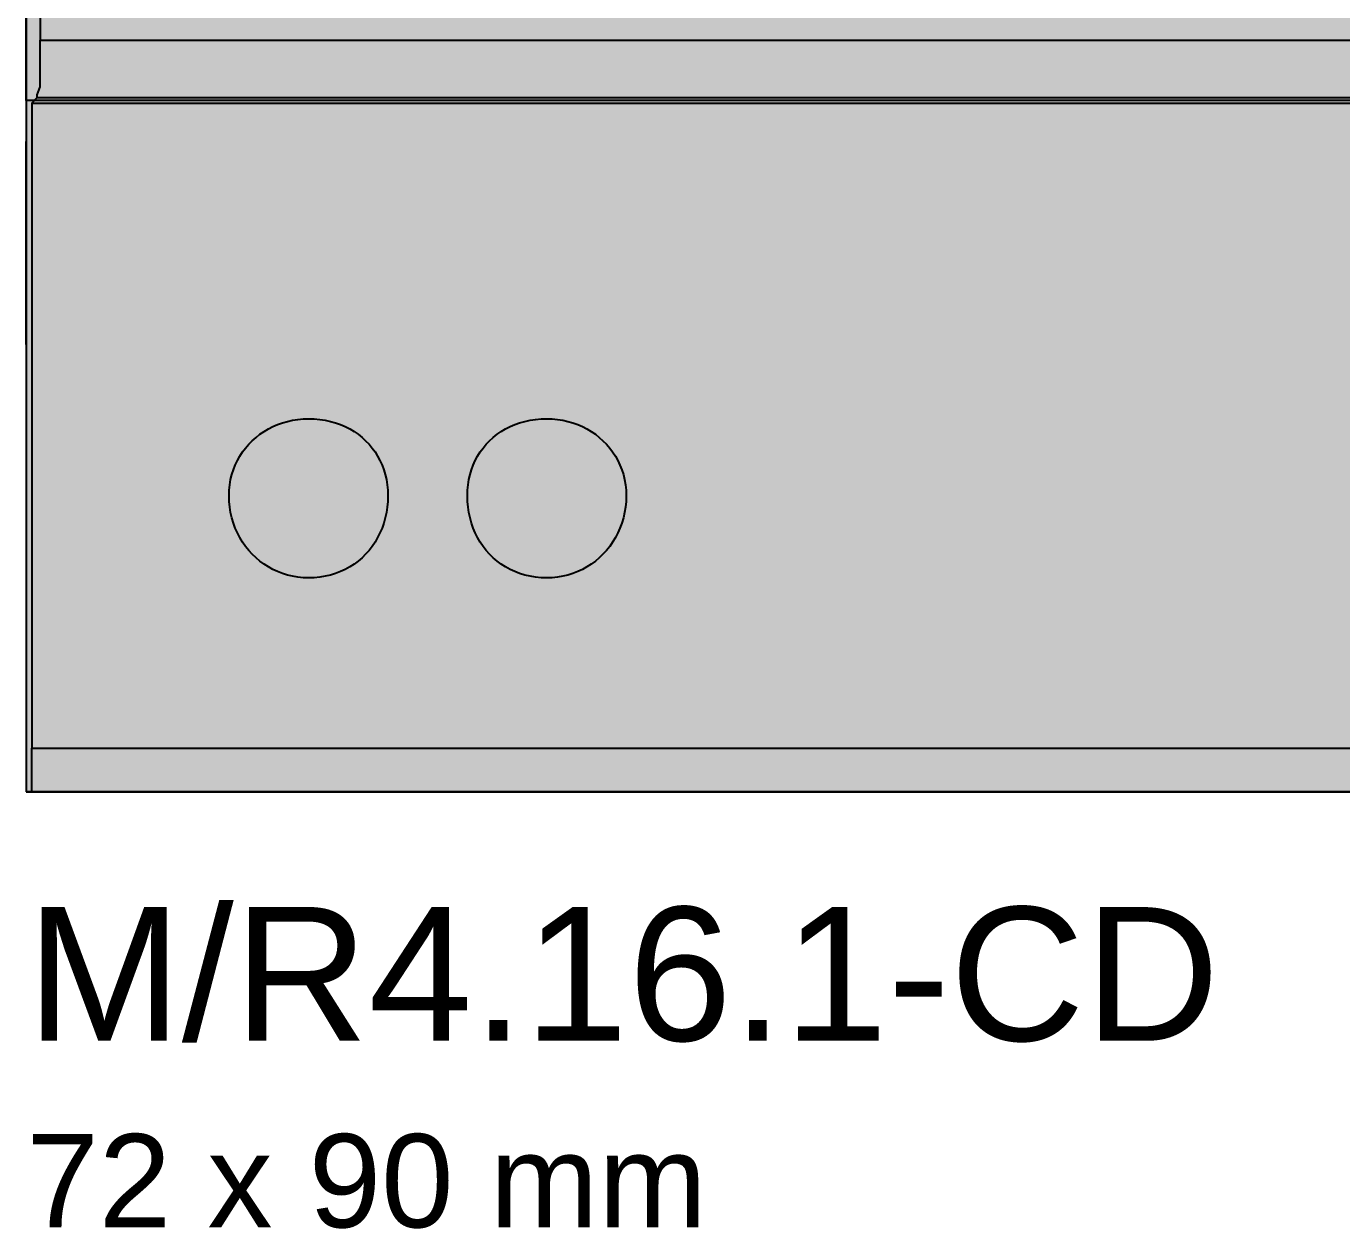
# Model space of a CAD drawing. Header units: millimetres. Extents: x 0 to 966, y -664 to 90.
# Drawn here: x 500 to 542.32, y -14.04 to 24.62 of the extents above; entities that cross this region are included whole.
import ezdxf

# ---------------------------------------------------------------- set-up
doc = ezdxf.new("R2010")
doc.units = ezdxf.units.MM
for name, color, linetype in [('HDL_BODY', 7, 'Continuous'), ('HDL_COLOUR', 7, 'Continuous'), ('HDL_DETAIL', 7, 'Continuous')]:
    doc.layers.add(name, color=color, linetype=linetype)
doc.styles.add('HDL_ARIAL', font='arial.ttf')

# ---------------------------------------------------------------- blocks, each defined once
blk = doc.blocks.new('M_R4.16.1-CD_FRONT')
at = {"layer": 'HDL_BODY', "true_color": 0x202126}
blk.add_hatch(color=250, dxfattribs=at).paths.add_polyline_path([(0, 0), (72, 0), (72, 90), (0, 90)])
at = {"layer": 'HDL_BODY', "true_color": 0x2a2a30}
blk.add_hatch(color=250, dxfattribs=at).paths.add_polyline_path([(0.4, 20.52), (71.6, 20.52), (71.6, 68.31), (0.4, 68.31)])
at = {"layer": 'HDL_BODY', "true_color": 0x23242a}
blk.add_hatch(color=250, dxfattribs=at).paths.add_polyline_path([(0.4, 0.5), (71.6, 0.5), (71.6, 19.8), (0.4, 19.8)])
at = {"layer": 'HDL_COLOUR', "true_color": 0x18191d}
for points in [[(11.633, 9.529), (11.627, 9.344), (11.611, 9.162), (11.585, 8.985), (11.548, 8.813), (11.501, 8.645), (11.444, 8.483), (11.378, 8.327), (11.303, 8.177), (11.219, 8.033), (11.127, 7.896), (11.026, 7.766), (10.917, 7.643), (10.8, 7.529), (10.676, 7.422), (10.544, 7.324), (10.406, 7.235), (10.26, 7.155), (10.109, 7.085), (9.951, 7.025), (9.787, 6.974), (9.617, 6.935), (9.442, 6.906), (9.262, 6.888), (9.077, 6.882), (8.903, 6.888), (8.731, 6.906), (8.563, 6.935), (8.398, 6.974), (8.238, 7.025), (8.083, 7.085), (7.933, 7.155), (7.788, 7.235), (7.649, 7.324), (7.516, 7.422), (7.39, 7.529), (7.271, 7.643), (7.159, 7.766), (7.054, 7.896), (6.958, 8.033), (6.871, 8.177), (6.792, 8.327), (6.723, 8.483), (6.663, 8.645), (6.613, 8.813), (6.573, 8.985), (6.545, 9.162), (6.527, 9.344), (6.521, 9.529), (6.527, 9.704), (6.545, 9.875), (6.573, 10.041), (6.613, 10.203), (6.663, 10.36), (6.723, 10.511), (6.792, 10.657), (6.871, 10.797), (6.958, 10.932), (7.054, 11.059), (7.159, 11.18), (7.271, 11.294), (7.39, 11.401), (7.516, 11.5), (7.649, 11.591), (7.788, 11.673), (7.933, 11.747), (8.083, 11.813), (8.238, 11.869), (8.398, 11.915), (8.563, 11.952), (8.731, 11.978), (8.903, 11.995), (9.077, 12), (9.262, 11.995), (9.442, 11.978), (9.617, 11.952), (9.787, 11.915), (9.951, 11.869), (10.109, 11.813), (10.26, 11.747), (10.406, 11.673), (10.544, 11.591), (10.676, 11.5), (10.8, 11.401), (10.917, 11.294), (11.026, 11.18), (11.127, 11.059), (11.219, 10.932), (11.303, 10.797), (11.378, 10.657), (11.444, 10.511), (11.501, 10.36), (11.548, 10.203), (11.585, 10.041), (11.611, 9.875), (11.627, 9.704), (11.633, 9.529)], [(19.3, 9.529), (19.294, 9.344), (19.277, 9.162), (19.248, 8.985), (19.209, 8.813), (19.159, 8.645), (19.099, 8.483), (19.03, 8.327), (18.951, 8.177), (18.863, 8.033), (18.767, 7.896), (18.663, 7.766), (18.551, 7.643), (18.432, 7.529), (18.306, 7.422), (18.173, 7.324), (18.034, 7.235), (17.889, 7.155), (17.739, 7.085), (17.583, 7.025), (17.423, 6.974), (17.259, 6.935), (17.091, 6.906), (16.919, 6.888), (16.744, 6.882), (16.559, 6.888), (16.379, 6.906), (16.204, 6.935), (16.035, 6.974), (15.871, 7.025), (15.713, 7.085), (15.561, 7.155), (15.416, 7.235), (15.277, 7.324), (15.146, 7.422), (15.021, 7.529), (14.905, 7.643), (14.796, 7.766), (14.695, 7.896), (14.602, 8.033), (14.518, 8.177), (14.443, 8.327), (14.377, 8.483), (14.321, 8.645), (14.274, 8.813), (14.237, 8.985), (14.21, 9.162), (14.194, 9.344), (14.189, 9.529), (14.194, 9.704), (14.21, 9.875), (14.237, 10.041), (14.274, 10.203), (14.321, 10.36), (14.377, 10.511), (14.443, 10.657), (14.518, 10.797), (14.602, 10.932), (14.695, 11.059), (14.796, 11.18), (14.905, 11.294), (15.021, 11.401), (15.146, 11.5), (15.277, 11.591), (15.416, 11.673), (15.561, 11.747), (15.713, 11.813), (15.871, 11.869), (16.035, 11.915), (16.204, 11.952), (16.379, 11.978), (16.559, 11.995), (16.744, 12), (16.919, 11.995), (17.091, 11.978), (17.259, 11.952), (17.423, 11.915), (17.583, 11.869), (17.739, 11.813), (17.889, 11.747), (18.034, 11.673), (18.173, 11.591), (18.306, 11.5), (18.432, 11.401), (18.551, 11.294), (18.663, 11.18), (18.767, 11.059), (18.863, 10.932), (18.951, 10.797), (19.03, 10.657), (19.099, 10.511), (19.159, 10.36), (19.209, 10.203), (19.248, 10.041), (19.277, 9.875), (19.294, 9.704), (19.3, 9.529)]]:
    blk.add_hatch(color=250, dxfattribs=at).paths.add_polyline_path(points)
at = {"layer": 'HDL_DETAIL', "color": 251, "true_color": 0x52555c}
for points in [[(0, 0), (72, 0), (72, 90), (0, 90), (0, 0)], [(0, 67.766), (72, 67.766), (72, 22.236), (0, 22.236), (0, 67.766)], [(0, 20.647), (0, 20.647)], [(0, 20.647), (0, 20.647)], [(0, 20.647), (0, 20.647)], [(0, 20.647), (0, 20.647)], [(0, 20.647), (0, 20.647)], [(0, 20.647), (0, 20.647)], [(0, 20.647), (0, 20.647)], [(0, 20.647), (0, 20.647)], [(0, 20.647), (0, 20.647)], [(0, 20.647), (0, 20.647)], [(0, 20.647), (0, 20.647)], [(0, 20.647), (0, 20.647)], [(0, 20.647), (0, 20.647)], [(0, 20.647), (0, 20.647)], [(0, 20.647), (0, 20.647)], [(0, 20.647), (0, 20.647)], [(0, 20.647), (0, 20.647)], [(0, 20.647), (0, 20.647)], [(0, 20.647), (0, 20.647)], [(0, 20.647), (0, 20.647)], [(0, 20.647), (0, 20.647)], [(0, 14.647), (0, 14.647)], [(0, 14.647), (0, 14.647)], [(0, 14.647), (0, 14.647)], [(0, 14.647), (0, 14.647)], [(0, 14.647), (0, 14.647)], [(0, 14.647), (0, 14.647)], [(0, 14.647), (0, 14.647)], [(0, 14.647), (0, 14.647)], [(0, 14.647), (0, 14.647)], [(0, 14.647), (0, 14.647)], [(0, 14.647), (0, 14.647)], [(0, 14.647), (0, 14.647)], [(0, 14.647), (0, 14.647)], [(0, 14.647), (0, 14.647)], [(0, 14.647), (0, 14.647)], [(0, 14.647), (0, 14.647)], [(0, 14.647), (0, 14.647)], [(0, 14.647), (0, 14.647)], [(0, 14.647), (0, 14.647)], [(0, 14.647), (0, 14.647)], [(0, 14.647), (0, 14.647)], [(11.633, 9.529), (11.627, 9.344), (11.611, 9.162), (11.585, 8.985), (11.548, 8.813), (11.501, 8.645), (11.444, 8.483), (11.378, 8.327), (11.303, 8.177), (11.219, 8.033), (11.127, 7.896), (11.026, 7.766), (10.917, 7.643), (10.8, 7.529), (10.676, 7.422), (10.544, 7.324), (10.406, 7.235), (10.26, 7.155), (10.109, 7.085), (9.951, 7.025), (9.787, 6.974), (9.617, 6.935), (9.442, 6.906), (9.262, 6.888), (9.077, 6.882), (8.903, 6.888), (8.731, 6.906), (8.563, 6.935), (8.398, 6.974), (8.238, 7.025), (8.083, 7.085), (7.933, 7.155), (7.788, 7.235), (7.649, 7.324), (7.516, 7.422), (7.39, 7.529), (7.271, 7.643), (7.159, 7.766), (7.054, 7.896), (6.958, 8.033), (6.871, 8.177), (6.792, 8.327), (6.723, 8.483), (6.663, 8.645), (6.613, 8.813), (6.573, 8.985), (6.545, 9.162), (6.527, 9.344), (6.521, 9.529), (6.527, 9.704), (6.545, 9.875), (6.573, 10.041), (6.613, 10.203), (6.663, 10.36), (6.723, 10.511), (6.792, 10.657), (6.871, 10.797), (6.958, 10.932), (7.054, 11.059), (7.159, 11.18), (7.271, 11.294), (7.39, 11.401), (7.516, 11.5), (7.649, 11.591), (7.788, 11.673), (7.933, 11.747), (8.083, 11.813), (8.238, 11.869), (8.398, 11.915), (8.563, 11.952), (8.731, 11.978), (8.903, 11.995), (9.077, 12), (9.262, 11.995), (9.442, 11.978), (9.617, 11.952), (9.787, 11.915), (9.951, 11.869), (10.109, 11.813), (10.26, 11.747), (10.406, 11.673), (10.544, 11.591), (10.676, 11.5), (10.8, 11.401), (10.917, 11.294), (11.026, 11.18), (11.127, 11.059), (11.219, 10.932), (11.303, 10.797), (11.378, 10.657), (11.444, 10.511), (11.501, 10.36), (11.548, 10.203), (11.585, 10.041), (11.611, 9.875), (11.627, 9.704), (11.633, 9.529)], [(19.3, 9.529), (19.294, 9.344), (19.277, 9.162), (19.248, 8.985), (19.209, 8.813), (19.159, 8.645), (19.099, 8.483), (19.03, 8.327), (18.951, 8.177), (18.863, 8.033), (18.767, 7.896), (18.663, 7.766), (18.551, 7.643), (18.432, 7.529), (18.306, 7.422), (18.173, 7.324), (18.034, 7.235), (17.889, 7.155), (17.739, 7.085), (17.583, 7.025), (17.423, 6.974), (17.259, 6.935), (17.091, 6.906), (16.919, 6.888), (16.744, 6.882), (16.559, 6.888), (16.379, 6.906), (16.204, 6.935), (16.035, 6.974), (15.871, 7.025), (15.713, 7.085), (15.561, 7.155), (15.416, 7.235), (15.277, 7.324), (15.146, 7.422), (15.021, 7.529), (14.905, 7.643), (14.796, 7.766), (14.695, 7.896), (14.602, 8.033), (14.518, 8.177), (14.443, 8.327), (14.377, 8.483), (14.321, 8.645), (14.274, 8.813), (14.237, 8.985), (14.21, 9.162), (14.194, 9.344), (14.189, 9.529), (14.194, 9.704), (14.21, 9.875), (14.237, 10.041), (14.274, 10.203), (14.321, 10.36), (14.377, 10.511), (14.443, 10.657), (14.518, 10.797), (14.602, 10.932), (14.695, 11.059), (14.796, 11.18), (14.905, 11.294), (15.021, 11.401), (15.146, 11.5), (15.277, 11.591), (15.416, 11.673), (15.561, 11.747), (15.713, 11.813), (15.871, 11.869), (16.035, 11.915), (16.204, 11.952), (16.379, 11.978), (16.559, 11.995), (16.744, 12), (16.919, 11.995), (17.091, 11.978), (17.259, 11.952), (17.423, 11.915), (17.583, 11.869), (17.739, 11.813), (17.889, 11.747), (18.034, 11.673), (18.173, 11.591), (18.306, 11.5), (18.432, 11.401), (18.551, 11.294), (18.663, 11.18), (18.767, 11.059), (18.863, 10.932), (18.951, 10.797), (19.03, 10.657), (19.099, 10.511), (19.159, 10.36), (19.209, 10.203), (19.248, 10.041), (19.277, 9.875), (19.294, 9.704), (19.3, 9.529)], [(7.138, 0), (7.138, 0)], [(7.138, 0), (7.138, 0)], [(7.138, 0), (7.138, 0)], [(7.138, 0), (7.138, 0)], [(7.138, 0), (7.138, 0)], [(7.138, 0), (7.138, 0)], [(7.138, 0), (7.138, 0)], [(7.138, 0), (7.138, 0)], [(7.138, 0), (7.138, 0)], [(7.138, 0), (7.138, 0)], [(7.138, 0), (7.138, 0)], [(7.138, 0), (7.138, 0)], [(7.138, 0), (7.138, 0)], [(7.138, 0), (7.138, 0)], [(7.138, 0), (7.138, 0)], [(7.138, 0), (7.138, 0)], [(7.138, 0), (7.138, 0)], [(7.138, 0), (7.138, 0)], [(7.138, 0), (7.138, 0)], [(7.138, 0), (7.138, 0)], [(7.138, 0), (7.138, 0)], [(14.806, 0), (14.806, 0)], [(14.806, 0), (14.806, 0)], [(14.806, 0), (14.806, 0)], [(14.806, 0), (14.806, 0)], [(14.806, 0), (14.806, 0)], [(14.806, 0), (14.806, 0)], [(14.806, 0), (14.806, 0)], [(14.806, 0), (14.806, 0)], [(14.806, 0), (14.806, 0)], [(14.806, 0), (14.806, 0)], [(14.806, 0), (14.806, 0)], [(14.806, 0), (14.806, 0)], [(14.806, 0), (14.806, 0)], [(14.806, 0), (14.806, 0)], [(14.806, 0), (14.806, 0)], [(14.806, 0), (14.806, 0)], [(14.806, 0), (14.806, 0)], [(14.806, 0), (14.806, 0)], [(14.806, 0), (14.806, 0)], [(14.806, 0), (14.806, 0)], [(14.806, 0), (14.806, 0)], [(22.385, 0), (22.385, 0)], [(22.385, 0), (22.385, 0)], [(22.385, 0), (22.385, 0)], [(22.385, 0), (22.385, 0)], [(22.385, 0), (22.385, 0)], [(22.385, 0), (22.385, 0)], [(22.385, 0), (22.385, 0)], [(22.385, 0), (22.385, 0)], [(22.385, 0), (22.385, 0)], [(22.385, 0), (22.385, 0)], [(22.385, 0), (22.385, 0)], [(22.385, 0), (22.385, 0)], [(22.385, 0), (22.385, 0)], [(22.385, 0), (22.385, 0)], [(22.385, 0), (22.385, 0)], [(22.385, 0), (22.385, 0)], [(22.385, 0), (22.385, 0)], [(22.385, 0), (22.385, 0)], [(22.385, 0), (22.385, 0)], [(22.385, 0), (22.385, 0)], [(22.385, 0), (22.385, 0)], [(29.963, 0), (29.963, 0)], [(29.963, 0), (29.963, 0)], [(29.963, 0), (29.963, 0)], [(29.963, 0), (29.963, 0)], [(29.963, 0), (29.963, 0)], [(29.963, 0), (29.963, 0)], [(29.963, 0), (29.963, 0)], [(29.963, 0), (29.963, 0)], [(29.963, 0), (29.963, 0)], [(29.963, 0), (29.963, 0)], [(29.963, 0), (29.963, 0)], [(29.963, 0), (29.963, 0)], [(29.963, 0), (29.963, 0)], [(29.963, 0), (29.963, 0)], [(29.963, 0), (29.963, 0)], [(29.963, 0), (29.963, 0)], [(29.963, 0), (29.963, 0)], [(29.963, 0), (29.963, 0)], [(29.963, 0), (29.963, 0)], [(29.963, 0), (29.963, 0)], [(29.963, 0), (29.963, 0)], [(37.631, 0), (37.631, 0)], [(37.631, 0), (37.631, 0)], [(37.631, 0), (37.631, 0)], [(37.631, 0), (37.631, 0)], [(37.631, 0), (37.631, 0)], [(37.631, 0), (37.631, 0)], [(37.631, 0), (37.631, 0)], [(37.631, 0), (37.631, 0)], [(37.631, 0), (37.631, 0)], [(37.631, 0), (37.631, 0)], [(37.631, 0), (37.631, 0)], [(37.631, 0), (37.631, 0)], [(37.631, 0), (37.631, 0)], [(37.631, 0), (37.631, 0)], [(37.631, 0), (37.631, 0)], [(37.631, 0), (37.631, 0)], [(37.631, 0), (37.631, 0)], [(37.631, 0), (37.631, 0)], [(37.631, 0), (37.631, 0)], [(37.631, 0), (37.631, 0)], [(37.631, 0), (37.631, 0)]]:
    blk.add_lwpolyline(points, close=True, dxfattribs=at)
for points in [[(0.441, 25.941), (0.441, 25.324), (0.441, 24.706), (0.441, 24.177)], [(0, 25.059), (0, 24.971), (0, 24.794), (0, 23.118)], [(0.353, 22.324), (0.353, 22.412), (0.441, 22.677), (0.441, 24.177)], [(0.441, 24.177), (71.208, 24.177)], [(0.441, 24.177), (71.208, 24.177)], [(0.441, 24.177), (71.208, 24.177)], [(0.441, 24.177), (71.208, 24.177)], [(0.441, 24.177), (71.208, 24.177)], [(0.441, 24.177), (71.208, 24.177)], [(0.441, 24.177), (71.208, 24.177)], [(0.441, 24.177), (71.208, 24.177)], [(0.441, 24.177), (71.208, 24.177)], [(0.441, 24.177), (71.208, 24.177)], [(0.441, 24.177), (71.208, 24.177)], [(0.441, 24.177), (71.208, 24.177)], [(0.441, 24.177), (71.208, 24.177)], [(0.441, 24.177), (71.208, 24.177)], [(0.441, 24.177), (71.208, 24.177)], [(0.441, 24.177), (71.208, 24.177)], [(0.441, 24.177), (71.208, 24.177)], [(0.441, 24.177), (71.208, 24.177)], [(0.441, 24.177), (71.208, 24.177)], [(0.441, 24.177), (71.208, 24.177)], [(0.441, 24.177), (71.208, 24.177)], [(0, 23.118), (0, 20.912)], [(0, 23.118), (0, 20.912)], [(0, 23.118), (0, 20.912)], [(0, 23.118), (0, 20.912)], [(0, 23.118), (0, 20.912)], [(0, 23.118), (0, 20.912)], [(0, 23.118), (0, 20.912)], [(0, 23.118), (0, 20.912)], [(0, 23.118), (0, 20.912)], [(0, 23.118), (0, 20.912)], [(0, 23.118), (0, 20.912)], [(0, 23.118), (0, 20.912)], [(0, 23.118), (0, 20.912)], [(0, 23.118), (0, 20.912)], [(0, 23.118), (0, 20.912)], [(0, 23.118), (0, 20.912)], [(0, 23.118), (0, 20.912)], [(0, 23.118), (0, 20.912)], [(0, 23.118), (0, 20.912)], [(0, 23.118), (0, 20.912)], [(0, 23.118), (0, 20.912)], [(0.176, 22.147), (0.353, 22.324)], [(0.176, 22.147), (0.353, 22.324)], [(0.176, 22.147), (0.353, 22.324)], [(0.176, 22.147), (0.353, 22.324)], [(0.176, 22.147), (0.353, 22.324)], [(0.176, 22.147), (0.353, 22.324)], [(0.176, 22.147), (0.353, 22.324)], [(0.176, 22.147), (0.353, 22.324)], [(0.176, 22.147), (0.353, 22.324)], [(0.176, 22.147), (0.353, 22.324)], [(0.176, 22.147), (0.353, 22.324)], [(0.176, 22.147), (0.353, 22.324)], [(0.176, 22.147), (0.353, 22.324)], [(0.176, 22.147), (0.353, 22.324)], [(0.176, 22.147), (0.353, 22.324)], [(0.176, 22.147), (0.353, 22.324)], [(0.176, 22.147), (0.353, 22.324)], [(0.176, 22.147), (0.353, 22.324)], [(0.176, 22.147), (0.353, 22.324)], [(0.176, 22.147), (0.353, 22.324)], [(0.176, 22.147), (0.353, 22.324)], [(0.176, 22.147), (71.473, 22.147)], [(0.176, 22.147), (71.473, 22.147)], [(0.176, 22.147), (71.473, 22.147)], [(0.176, 22.147), (71.473, 22.147)], [(0.176, 22.147), (71.473, 22.147)], [(0.176, 22.147), (71.473, 22.147)], [(0.176, 22.147), (71.473, 22.147)], [(0.176, 22.147), (71.473, 22.147)], [(0.176, 22.147), (71.473, 22.147)], [(0.176, 22.147), (71.473, 22.147)], [(0.176, 22.147), (71.473, 22.147)], [(0.176, 22.147), (71.473, 22.147)], [(0.176, 22.147), (71.473, 22.147)], [(0.176, 22.147), (71.473, 22.147)], [(0.176, 22.147), (71.473, 22.147)], [(0.176, 22.147), (71.473, 22.147)], [(0.176, 22.147), (71.473, 22.147)], [(0.176, 22.147), (71.473, 22.147)], [(0.176, 22.147), (71.473, 22.147)], [(0.176, 22.147), (71.473, 22.147)], [(0.176, 22.147), (71.473, 22.147)], [(0.176, 22.147), (0.176, 1.412)], [(0.176, 22.147), (0.176, 1.412)], [(0.176, 22.147), (0.176, 1.412)], [(0.176, 22.147), (0.176, 1.412)], [(0.176, 22.147), (0.176, 1.412)], [(0.176, 22.147), (0.176, 1.412)], [(0.176, 22.147), (0.176, 1.412)], [(0.176, 22.147), (0.176, 1.412)], [(0.176, 22.147), (0.176, 1.412)], [(0.176, 22.147), (0.176, 1.412)], [(0.176, 22.147), (0.176, 1.412)], [(0.176, 22.147), (0.176, 1.412)], [(0.176, 22.147), (0.176, 1.412)], [(0.176, 22.147), (0.176, 1.412)], [(0.176, 22.147), (0.176, 1.412)], [(0.176, 22.147), (0.176, 1.412)], [(0.176, 22.147), (0.176, 1.412)], [(0.176, 22.147), (0.176, 1.412)], [(0.176, 22.147), (0.176, 1.412)], [(0.176, 22.147), (0.176, 1.412)], [(0.176, 22.147), (0.176, 1.412)], [(0.353, 22.324), (71.208, 22.324)], [(0.353, 22.324), (71.208, 22.324)], [(0.353, 22.324), (71.208, 22.324)], [(0.353, 22.324), (71.208, 22.324)], [(0.353, 22.324), (71.208, 22.324)], [(0.353, 22.324), (71.208, 22.324)], [(0.353, 22.324), (71.208, 22.324)], [(0.353, 22.324), (71.208, 22.324)], [(0.353, 22.324), (71.208, 22.324)], [(0.353, 22.324), (71.208, 22.324)], [(0.353, 22.324), (71.208, 22.324)], [(0.353, 22.324), (71.208, 22.324)], [(0.353, 22.324), (71.208, 22.324)], [(0.353, 22.324), (71.208, 22.324)], [(0.353, 22.324), (71.208, 22.324)], [(0.353, 22.324), (71.208, 22.324)], [(0.353, 22.324), (71.208, 22.324)], [(0.353, 22.324), (71.208, 22.324)], [(0.353, 22.324), (71.208, 22.324)], [(0.353, 22.324), (71.208, 22.324)], [(0.353, 22.324), (71.208, 22.324)], [(0, 14.382), (0, 20.912)], [(0, 14.382), (0, 20.912)], [(0, 14.382), (0, 20.912)], [(0, 14.382), (0, 20.912)], [(0, 14.382), (0, 20.912)], [(0, 14.382), (0, 20.912)], [(0, 14.382), (0, 20.912)], [(0, 14.382), (0, 20.912)], [(0, 14.382), (0, 20.912)], [(0, 14.382), (0, 20.912)], [(0, 14.382), (0, 20.912)], [(0, 14.382), (0, 20.912)], [(0, 14.382), (0, 20.912)], [(0, 14.382), (0, 20.912)], [(0, 14.382), (0, 20.912)], [(0, 14.382), (0, 20.912)], [(0, 14.382), (0, 20.912)], [(0, 14.382), (0, 20.912)], [(0, 14.382), (0, 20.912)], [(0, 14.382), (0, 20.912)], [(0, 14.382), (0, 20.912)], [(0, 14.647), (0, 20.647)], [(0, 14.647), (0, 20.647)], [(0, 14.647), (0, 20.647)], [(0, 14.647), (0, 20.647)], [(0, 14.647), (0, 20.647)], [(0, 14.647), (0, 20.647)], [(0, 14.647), (0, 20.647)], [(0, 14.647), (0, 20.647)], [(0, 14.647), (0, 20.647)], [(0, 14.647), (0, 20.647)], [(0, 14.647), (0, 20.647)], [(0, 14.647), (0, 20.647)], [(0, 14.647), (0, 20.647)], [(0, 14.647), (0, 20.647)], [(0, 14.647), (0, 20.647)], [(0, 14.647), (0, 20.647)], [(0, 14.647), (0, 20.647)], [(0, 14.647), (0, 20.647)], [(0, 14.647), (0, 20.647)], [(0, 14.647), (0, 20.647)], [(0, 14.647), (0, 20.647)], [(0, 20.647), (0, 14.647)], [(0, 20.647), (0, 14.647)], [(0, 20.647), (0, 14.647)], [(0, 20.647), (0, 14.647)], [(0, 20.647), (0, 14.647)], [(0, 20.647), (0, 14.647)], [(0, 20.647), (0, 14.647)], [(0, 20.647), (0, 14.647)], [(0, 20.647), (0, 14.647)], [(0, 20.647), (0, 14.647)], [(0, 20.647), (0, 14.647)], [(0, 20.647), (0, 14.647)], [(0, 20.647), (0, 14.647)], [(0, 20.647), (0, 14.647)], [(0, 20.647), (0, 14.647)], [(0, 20.647), (0, 14.647)], [(0, 20.647), (0, 14.647)], [(0, 20.647), (0, 14.647)], [(0, 20.647), (0, 14.647)], [(0, 20.647), (0, 14.647)], [(0, 20.647), (0, 14.647)], [(0, 14.382), (0, 12.088)], [(0, 14.382), (0, 12.088)], [(0, 14.382), (0, 12.088)], [(0, 14.382), (0, 12.088)], [(0, 14.382), (0, 12.088)], [(0, 14.382), (0, 12.088)], [(0, 14.382), (0, 12.088)], [(0, 14.382), (0, 12.088)], [(0, 14.382), (0, 12.088)], [(0, 14.382), (0, 12.088)], [(0, 14.382), (0, 12.088)], [(0, 14.382), (0, 12.088)], [(0, 14.382), (0, 12.088)], [(0, 14.382), (0, 12.088)], [(0, 14.382), (0, 12.088)], [(0, 14.382), (0, 12.088)], [(0, 14.382), (0, 12.088)], [(0, 14.382), (0, 12.088)], [(0, 14.382), (0, 12.088)], [(0, 14.382), (0, 12.088)], [(0, 14.382), (0, 12.088)], [(0, 12.088), (0, 11.647), (0, 11.206), (0, 10.324), (0, 10.235)], [(0, 10.235), (0, 0)], [(0, 10.235), (0, 0)], [(0, 10.235), (0, 0)], [(0, 10.235), (0, 0)], [(0, 10.235), (0, 0)], [(0, 10.235), (0, 0)], [(0, 10.235), (0, 0)], [(0, 10.235), (0, 0)], [(0, 10.235), (0, 0)], [(0, 10.235), (0, 0)], [(0, 10.235), (0, 0)], [(0, 10.235), (0, 0)], [(0, 10.235), (0, 0)], [(0, 10.235), (0, 0)], [(0, 10.235), (0, 0)], [(0, 10.235), (0, 0)], [(0, 10.235), (0, 0)], [(0, 10.235), (0, 0)], [(0, 10.235), (0, 0)], [(0, 10.235), (0, 0)], [(0, 10.235), (0, 0)], [(0.176, 1.412), (63.1, 1.412)], [(0.176, 1.412), (63.1, 1.412)], [(0.176, 1.412), (63.1, 1.412)], [(0.176, 1.412), (63.1, 1.412)], [(0.176, 1.412), (63.1, 1.412)], [(0.176, 1.412), (63.1, 1.412)], [(0.176, 1.412), (63.1, 1.412)], [(0.176, 1.412), (63.1, 1.412)], [(0.176, 1.412), (63.1, 1.412)], [(0.176, 1.412), (63.1, 1.412)], [(0.176, 1.412), (63.1, 1.412)], [(0.176, 1.412), (63.1, 1.412)], [(0.176, 1.412), (63.1, 1.412)], [(0.176, 1.412), (63.1, 1.412)], [(0.176, 1.412), (63.1, 1.412)], [(0.176, 1.412), (63.1, 1.412)], [(0.176, 1.412), (63.1, 1.412)], [(0.176, 1.412), (63.1, 1.412)], [(0.176, 1.412), (63.1, 1.412)], [(0.176, 1.412), (63.1, 1.412)], [(0.176, 1.412), (63.1, 1.412)], [(0.176, 0), (0.176, 0.088), (0.176, 0.265), (0.176, 1.412)], [(71.824, 0), (0, 0)], [(71.824, 0), (0, 0)], [(71.824, 0), (0, 0)], [(71.824, 0), (0, 0)], [(71.824, 0), (0, 0)], [(71.824, 0), (0, 0)], [(71.824, 0), (0, 0)], [(71.824, 0), (0, 0)], [(71.824, 0), (0, 0)], [(71.824, 0), (0, 0)], [(71.824, 0), (0, 0)], [(71.824, 0), (0, 0)], [(71.824, 0), (0, 0)], [(71.824, 0), (0, 0)], [(71.824, 0), (0, 0)], [(71.824, 0), (0, 0)], [(71.824, 0), (0, 0)], [(71.824, 0), (0, 0)], [(71.824, 0), (0, 0)], [(71.824, 0), (0, 0)], [(71.824, 0), (0, 0)], [(0, 0), (0.176, 0)], [(0, 0), (0.176, 0)], [(0, 0), (0.176, 0)], [(0, 0), (0.176, 0)], [(0, 0), (0.176, 0)], [(0, 0), (0.176, 0)], [(0, 0), (0.176, 0)], [(0, 0), (0.176, 0)], [(0, 0), (0.176, 0)], [(0, 0), (0.176, 0)], [(0, 0), (0.176, 0)], [(0, 0), (0.176, 0)], [(0, 0), (0.176, 0)], [(0, 0), (0.176, 0)], [(0, 0), (0.176, 0)], [(0, 0), (0.176, 0)], [(0, 0), (0.176, 0)], [(0, 0), (0.176, 0)], [(0, 0), (0.176, 0)], [(0, 0), (0.176, 0)], [(0, 0), (0.176, 0)], [(0.176, 0), (63.63, 0)], [(0.176, 0), (63.63, 0)], [(0.176, 0), (63.63, 0)], [(0.176, 0), (63.63, 0)], [(0.176, 0), (63.63, 0)], [(0.176, 0), (63.63, 0)], [(0.176, 0), (63.63, 0)], [(0.176, 0), (63.63, 0)], [(0.176, 0), (63.63, 0)], [(0.176, 0), (63.63, 0)], [(0.176, 0), (63.63, 0)], [(0.176, 0), (63.63, 0)], [(0.176, 0), (63.63, 0)], [(0.176, 0), (63.63, 0)], [(0.176, 0), (63.63, 0)], [(0.176, 0), (63.63, 0)], [(0.176, 0), (63.63, 0)], [(0.176, 0), (63.63, 0)], [(0.176, 0), (63.63, 0)], [(0.176, 0), (63.63, 0)], [(0.176, 0), (63.63, 0)], [(7.138, 0), (7.227, 0)], [(11.104, 0), (11.016, 0), (10.84, 0), (7.138, 0)], [(7.227, 0), (7.491, 0), (7.844, 0), (11.016, 0)], [(11.016, 0), (11.104, 0)], [(14.806, 0), (14.894, 0)], [(18.771, 0), (18.683, 0), (18.507, 0), (14.806, 0)], [(14.894, 0), (15.07, 0), (15.423, 0), (18.683, 0)], [(18.683, 0), (18.771, 0)], [(22.385, 0), (22.473, 0)], [(26.351, 0), (26.263, 0), (26.086, 0), (22.385, 0)], [(22.473, 0), (22.737, 0), (23.09, 0), (26.263, 0)], [(26.263, 0), (26.351, 0)], [(29.963, 0), (30.052, 0)], [(34.017, 0), (33.931, 0), (33.753, 0), (29.963, 0)], [(30.052, 0), (30.317, 0), (30.668, 0), (33.931, 0)], [(33.931, 0), (34.017, 0)], [(37.631, 0), (37.72, 0)], [(41.596, 0), (41.51, 0), (41.331, 0), (37.631, 0)], [(37.72, 0), (37.982, 0), (38.247, 0), (41.51, 0)], [(41.51, 0), (41.596, 0)]]:
    blk.add_lwpolyline(points, dxfattribs=at)

msp = doc.modelspace()

# ---------------------------------------------------------------- block references
msp.add_blockref('M_R4.16.1-CD_FRONT', (500, 0))

# ---------------------------------------------------------------- texts
at = {"color": 7, "style": 'HDL_ARIAL'}
for s, height, p in [('M/R4.16.1-CD', 4.3, (500, -8)), ('72 x 90 mm', 3, (500, -14))]:
    msp.add_text(s, height=height, dxfattribs=at).set_placement(p)

doc.saveas('drawing.dxf')
